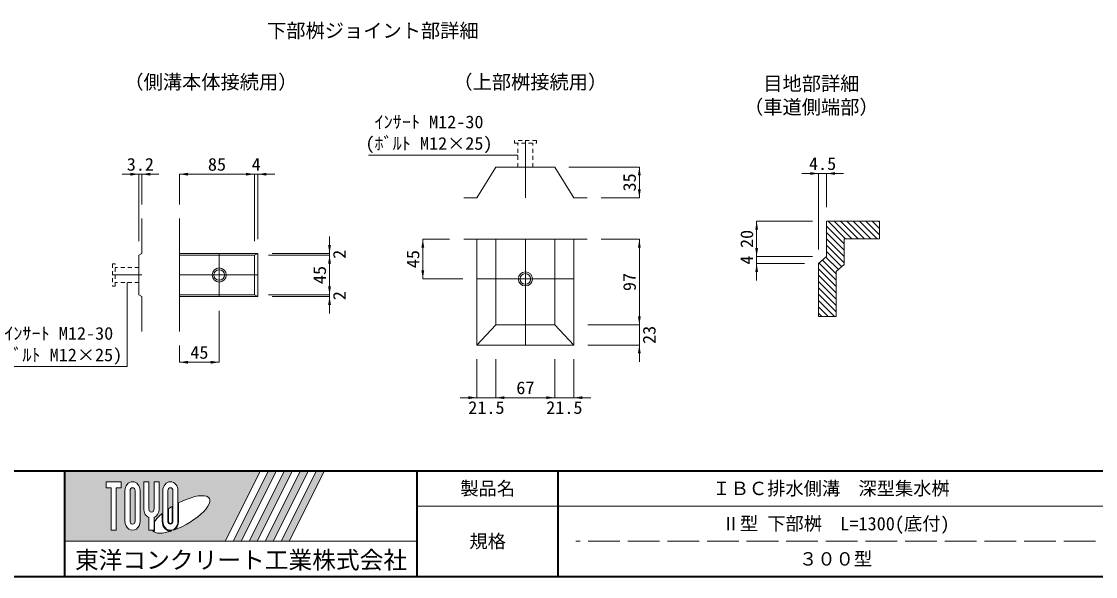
# Model space of a CAD drawing. Units: millimetres, scale not verified, with parts at other scales. Extents: x 64173 to 81200, y -117893 to -111285.
# Drawn here: x 67974 to 71023, y -117693 to -116118 of the extents above; entities that cross this region are included whole.
import ezdxf
from ezdxf.enums import TextEntityAlignment as Align

# ---------------------------------------------------------------- set-up
doc = ezdxf.new("R2010")
doc.units = ezdxf.units.MM
doc.header["$LTSCALE"] = 15
doc.linetypes.add('DASHED', pattern=[7.5, 6, -1.5])
doc.linetypes.add('USER3', pattern=[1.35, 0.75, -0.6])
for name, color, linetype, lineweight in [('インサート', 3, 'USER3', 9), ('作業エリア', 11, 'Continuous', 13), ('図枠', 7, 'Continuous', 5), ('寸法線', 7, 'Continuous', 13), ('引出線', 4, 'Continuous', 13), ('補助線', 8, 'Continuous', 13), ('集水桝', 2, 'Continuous', 13)]:
    doc.layers.add(name, color=color, linetype=linetype, lineweight=lineweight)
doc.layers.add('文字', color=7, linetype='Continuous')
doc.styles.add('ＭＳ ゴシック', font='')
doc.styles.add('ＭＳ 明朝', font='')
doc.styles.get('ＭＳ ゴシック').set_extended_font_data('MS Gothic')
doc.styles.get('ＭＳ 明朝').set_extended_font_data('MS Mincho')

# ---------------------------------------------------------------- blocks, each defined once
blk = doc.blocks.new('filled_arrow')
at = {"color": 0, "linetype": 'Continuous', "lineweight": -2}
blk.add_solid([(7.5, 1.25), (0, 0), (7.5, -1.25)], dxfattribs=at)

msp = doc.modelspace()

# ---------------------------------------------------------------- hatches: boundary and pattern name
at = {"layer": '図枠'}
h = msp.add_hatch(color=256, dxfattribs=at)
h.paths.add_polyline_path([(68097.56, -117392.55), (68097.56, -117592.55), (68552.87, -117592.55), (68652.87, -117392.55)])
edge = h.paths.add_edge_path(flags=16)
edge.add_ellipse((68427.01, -117516.39), major_axis=(80.81, 45.23), ratio=0.3471473, start_angle=-144.31122, end_angle=72.1899, ccw=False)
edge.add_ellipse((68397.08, -117535.92), major_axis=(0, 27.5), ratio=0.8463542, start_angle=-160.70346, end_angle=-90)
edge.add_line((68420.36, -117535.92), (68420.36, -117483.5))
edge = h.paths.add_edge_path(flags=16)
edge.add_ellipse((68397.08, -117449.19), major_axis=(0, 25.38), ratio=0.8463542, start_angle=-90, end_angle=90, ccw=False)
edge.add_line((68418.57, -117449.19), (68418.57, -117535.92))
edge.add_ellipse((68397.08, -117535.92), major_axis=(0, 25.38), ratio=0.8463542, start_angle=90, end_angle=-90, ccw=False)
edge.add_line((68375.6, -117535.92), (68375.6, -117449.19))
edge = h.paths.add_edge_path(flags=16)
edge.add_line((68404.24, -117449.19), (68404.24, -117535.92))
edge.add_ellipse((68397.08, -117535.92), major_axis=(0, 8.46), ratio=0.8463542, start_angle=90, end_angle=-90, ccw=False)
edge.add_line((68389.92, -117535.92), (68389.92, -117449.19))
edge.add_ellipse((68397.08, -117449.19), major_axis=(0, 8.46), ratio=0.8463542, start_angle=-90, end_angle=90, ccw=False)
edge = h.paths.add_edge_path(flags=16)
edge.add_line((68402.45, -117493.52), (68402.45, -117535.92))
edge.add_ellipse((68397.08, -117535.92), major_axis=(0, 6.35), ratio=0.8463542, start_angle=90, end_angle=-90, ccw=False)
edge.add_line((68391.71, -117535.92), (68391.71, -117500.46))
edge.add_ellipse((68427.01, -117516.39), major_axis=(80.81, 45.23), ratio=0.3471473, start_angle=107.79174, end_angle=126.47132, ccw=False)
edge = h.paths.add_edge_path(flags=16)
edge.add_ellipse((68343.37, -117501.54), major_axis=(0, 25.38), ratio=0.8463542, start_angle=-163.34117, end_angle=-90, ccw=False)
edge.add_line((68350.53, -117525.47), (68350.53, -117561.3))
edge.add_line((68350.53, -117561.3), (68336.21, -117561.3))
edge.add_line((68336.21, -117561.3), (68336.21, -117525.47))
edge.add_ellipse((68343.37, -117501.54), major_axis=(0, 25.38), ratio=0.8463542, start_angle=90, end_angle=163.34117, ccw=False)
edge.add_line((68321.89, -117501.54), (68321.89, -117423.8))
edge.add_line((68321.89, -117423.8), (68336.21, -117423.8))
edge.add_line((68336.21, -117423.8), (68336.21, -117501.54))
edge.add_ellipse((68343.37, -117501.54), major_axis=(0, 8.46), ratio=0.8463542, start_angle=90, end_angle=-90)
edge.add_line((68350.53, -117501.54), (68350.53, -117423.8))
edge.add_line((68350.53, -117423.8), (68364.86, -117423.8))
edge.add_line((68364.86, -117423.8), (68364.86, -117501.54))
edge = h.paths.add_edge_path(flags=16)
edge.add_line((68373.81, -117514.03), (68373.81, -117535.92))
edge.add_ellipse((68397.08, -117535.92), major_axis=(0, 27.5), ratio=0.8463542, start_angle=90, end_angle=-171.54427)
edge.add_ellipse((68427.01, -117516.39), major_axis=(80.81, 45.23), ratio=0.3471473, start_angle=-178.64954, end_angle=-148.29244, ccw=False)
edge.add_line((68347.45, -117563.42), (68352.32, -117563.42))
edge.add_line((68352.32, -117563.42), (68352.32, -117536.6))
edge.add_ellipse((68427.01, -117516.39), major_axis=(80.81, 45.23), ratio=0.3471473, start_angle=148.21912, end_angle=165.90812, ccw=False)
edge = h.paths.add_edge_path(flags=16)
edge.add_ellipse((68289.66, -117449.19), major_axis=(0, 25.38), ratio=0.8463542, start_angle=-90, end_angle=90, ccw=False)
edge.add_line((68311.14, -117449.19), (68311.14, -117535.92))
edge.add_ellipse((68289.66, -117535.92), major_axis=(0, 25.38), ratio=0.8463542, start_angle=90, end_angle=-90, ccw=False)
edge.add_line((68268.18, -117535.92), (68268.18, -117449.19))
edge = h.paths.add_edge_path(flags=16)
edge.add_line((68296.82, -117449.19), (68296.82, -117535.92))
edge.add_ellipse((68289.66, -117535.92), major_axis=(0, 8.46), ratio=0.8463542, start_angle=90, end_angle=-90, ccw=False)
edge.add_line((68282.5, -117535.92), (68282.5, -117449.19))
edge.add_ellipse((68289.66, -117449.19), major_axis=(0, 8.46), ratio=0.8463542, start_angle=-90, end_angle=90, ccw=False)
h.paths.add_polyline_path([(68257.43, -117423.8), (68257.43, -117440.72), (68243.11, -117440.72), (68243.11, -117561.3), (68228.79, -117561.3), (68228.79, -117440.72), (68214.46, -117440.72), (68214.46, -117423.8)], flags=16)
for points in [[(68575.56, -117592.55), (68598.25, -117592.55), (68698.25, -117392.55), (68675.56, -117392.55)], [(68743.62, -117392.55), (68720.93, -117392.55), (68620.93, -117592.55), (68643.62, -117592.55)], [(68789, -117392.55), (68766.31, -117392.55), (68666.31, -117592.55), (68689, -117592.55)], [(68834.37, -117392.55), (68811.68, -117392.55), (68711.68, -117592.55), (68734.37, -117592.55)]]:
    msp.add_hatch(color=256, dxfattribs=at).paths.add_polyline_path(points)
at = {"layer": '集水桝', "lineweight": 9}
h = msp.add_hatch(dxfattribs=at)
h.set_pattern_fill('USER', color=256, style=0, pattern_type=2)
h.set_pattern_definition([(135, (22835.62, 3860.3), (-8.98026, -8.98026), [])])
h.paths.add_polyline_path([(70259.36, -116784.79), (70236.86, -116804.79), (70236.86, -116954.79), (70286.86, -116954.79), (70286.86, -116827.25), (70309.36, -116807.25), (70309.36, -116734.79), (70409.36, -116734.79), (70409.36, -116684.79), (70259.36, -116684.79)])

# ---------------------------------------------------------------- linework, layer by layer
at = {"layer": 'インサート'}
for p, q in [((69373.32, -116455.69), (69373.32, -116463.19)), ((69435.82, -116455.69), (69373.32, -116455.69)), ((69373.32, -116463.19), (69435.82, -116463.19)), ((69383.32, -116530.69), (69383.32, -116463.19)), ((69425.82, -116530.69), (69425.82, -116463.19)), ((69435.82, -116463.19), (69435.82, -116455.69)), ((69383.32, -116530.69), (69425.82, -116530.69)), ((68240.32, -116805.83), (68232.82, -116805.83)), ((68232.82, -116805.83), (68232.82, -116868.33)), ((68240.32, -116868.33), (68240.32, -116805.83)), ((68307.82, -116815.83), (68240.32, -116815.83)), ((68307.82, -116858.33), (68307.82, -116815.83)), ((68232.82, -116868.33), (68240.32, -116868.33)), ((68307.82, -116858.33), (68240.32, -116858.33))]:
    msp.add_line(p, q, dxfattribs=at)
at = {"layer": 'インサート', "linetype": 'Continuous'}
for centre in [(68535.53, -116837.08), (69404.57, -116848.29)]:
    msp.add_circle(centre, 20, dxfattribs=at)
at = {"layer": 'インサート', "linetype": 'Continuous', "lineweight": 5}
for centre in [(68535.53, -116837.08), (69404.57, -116848.29)]:
    msp.add_circle(centre, 15, dxfattribs=at)
at = {"layer": '作業エリア'}
for p, q in [((70409.36, -116684.79), (70409.36, -116734.79)), ((70309.36, -116734.79), (70409.36, -116734.79)), ((70309.36, -116807.25), (70309.36, -116734.79)), ((70286.86, -116827.25), (70309.36, -116807.25)), ((70286.86, -116954.79), (70286.86, -116827.25)), ((70236.86, -116954.79), (70286.86, -116954.79))]:
    msp.add_line(p, q, dxfattribs=at)
at = {"layer": '図枠', "lineweight": 40}
for p, q in [((64572.56, -117392.55), (72372.56, -117392.55)), ((68097.56, -117692.55), (68097.56, -117392.55)), ((69097.56, -117692.55), (69097.56, -117392.55)), ((69497.56, -117692.55), (69497.56, -117392.55)), ((64572.56, -117692.55), (72372.56, -117692.55))]:
    msp.add_line(p, q, dxfattribs=at)
at = {"layer": '図枠'}
for p, q in [((68097.56, -117392.55), (68652.87, -117392.55)), ((68652.87, -117392.55), (68552.87, -117592.55)), ((68675.56, -117392.55), (68575.56, -117592.55)), ((68698.25, -117392.55), (68598.25, -117592.55)), ((68720.93, -117392.55), (68620.93, -117592.55)), ((68743.62, -117392.55), (68643.62, -117592.55)), ((68766.31, -117392.55), (68666.31, -117592.55)), ((68675.56, -117392.55), (68698.25, -117392.55)), ((68789, -117392.55), (68689, -117592.55)), ((68811.68, -117392.55), (68711.68, -117592.55)), ((68720.93, -117392.55), (68743.62, -117392.55)), ((68834.37, -117392.55), (68734.37, -117592.55)), ((68766.31, -117392.55), (68789, -117392.55)), ((68811.68, -117392.55), (68834.37, -117392.55)), ((68214.46, -117423.8), (68214.46, -117440.72)), ((68214.46, -117423.8), (68257.43, -117423.8)), ((68228.79, -117440.72), (68214.46, -117440.72)), ((68228.79, -117440.72), (68228.79, -117561.3)), ((68243.11, -117440.72), (68243.11, -117561.3)), ((68257.43, -117440.72), (68243.11, -117440.72)), ((68257.43, -117423.8), (68257.43, -117440.72)), ((68268.18, -117449.19), (68268.18, -117535.92)), ((68282.5, -117535.92), (68282.5, -117449.19)), ((68296.82, -117449.19), (68296.82, -117535.92)), ((68311.14, -117535.92), (68311.14, -117449.19)), ((68321.89, -117423.8), (68336.21, -117423.8)), ((68321.89, -117501.54), (68321.89, -117423.8)), ((68336.21, -117423.8), (68336.21, -117501.54)), ((68350.53, -117423.8), (68364.86, -117423.8)), ((68350.53, -117501.54), (68350.53, -117423.8)), ((68364.86, -117423.8), (68364.86, -117501.54)), ((68375.6, -117449.19), (68375.6, -117535.92)), ((68389.92, -117535.92), (68389.92, -117449.19)), ((68404.24, -117449.19), (68404.24, -117535.92)), ((68418.57, -117535.92), (68418.57, -117449.19)), ((68391.71, -117535.92), (68391.71, -117500.46)), ((68402.45, -117493.52), (68402.45, -117535.92)), ((68420.36, -117535.92), (68420.36, -117483.5)), ((68336.21, -117525.47), (68336.21, -117561.3)), ((68350.53, -117525.47), (68350.53, -117561.3)), ((68352.32, -117536.6), (68352.32, -117563.42)), ((68373.81, -117514.03), (68373.81, -117535.92)), ((68243.11, -117561.3), (68228.79, -117561.3)), ((68350.53, -117561.3), (68336.21, -117561.3)), ((68347.45, -117563.42), (68352.32, -117563.42)), ((68097.56, -117592.55), (68552.87, -117592.55)), ((68575.56, -117592.55), (68598.25, -117592.55)), ((68620.93, -117592.55), (68643.62, -117592.55)), ((68666.31, -117592.55), (68689, -117592.55)), ((68711.68, -117592.55), (68734.37, -117592.55))]:
    msp.add_line(p, q, dxfattribs=at)
at = {"layer": '図枠', "lineweight": 13}
msp.add_line((72372.56, -117492.55), (69097.56, -117492.55), dxfattribs=at)
at = {"layer": '図枠', "linetype": 'DASHED', "lineweight": 9}
msp.add_line((71022.56, -117592.55), (69547.56, -117592.55), dxfattribs=at)
at = {"layer": '図枠'}
for centre, major_axis, ratio, start_param, end_param in [((68289.66, -117449.19), (0, 25.38), 0.846354, 4.712389, 7.8539816), ((68289.66, -117449.19), (0, 8.46), 0.846354, 4.712389, 7.8539816), ((68397.08, -117449.19), (0, 25.38), 0.846354, 4.712389, 7.8539816), ((68397.08, -117449.19), (0, 8.46), 0.846354, 4.712389, 7.8539816), ((68427.01, -117516.39), (80.81, 45.23), 0.347147, 4.2621853, 7.7429163), ((68343.37, -117501.54), (0, 25.38), 0.846354, 1.5707963, 2.8017557), ((68343.37, -117501.54), (0, 8.46), 0.846354, 1.5707963, 4.712389), ((68343.37, -117501.54), (0, 25.38), 0.846354, 3.4814296, 4.712389), ((68427.01, -117516.39), (80.81, 45.23), 0.347147, 1.6817405, 1.8219833), ((68289.66, -117535.92), (0, 25.38), 0.846354, 1.5707963, 4.712389), ((68289.66, -117535.92), (0, 8.46), 0.846354, 1.5707963, 4.712389), ((68427.01, -117516.39), (80.81, 45.23), 0.347147, 2.0815197, 2.5155126), ((68397.08, -117535.92), (0, 27.5), 0.846354, 1.5707963, 3.3154679), ((68397.08, -117535.92), (0, 25.38), 0.846354, 1.5707963, 4.712389), ((68397.08, -117535.92), (0, 8.46), 0.846354, 1.5707963, 4.712389), ((68397.08, -117535.92), (0, 6.35), 0.846354, 1.5707963, 4.712389), ((68397.08, -117535.92), (0, 27.5), 0.846354, 3.5338438, 4.712389), ((68427.01, -117516.39), (80.81, 45.23), 0.347147, 3.2093975, 4.2004451)]:
    msp.add_ellipse(centre, major_axis=major_axis, ratio=ratio, start_param=start_param, end_param=end_param, dxfattribs=at)
at = {"layer": '寸法線'}
for p, q in [((69528.32, -116530.69), (69728.02, -116530.69)), ((69728.02, -116618.19), (69728.02, -116530.69)), ((68363.82, -116551.13), (68259.82, -116551.13)), ((68307.82, -116740.83), (68307.82, -116551.13)), ((68315.82, -116637.08), (68315.82, -116551.13)), ((68423.03, -116551.13), (68635.53, -116551.13)), ((68423.03, -116637.08), (68423.03, -116551.13)), ((68587.53, -116551.13), (68693.53, -116551.13)), ((68635.53, -116740.83), (68635.53, -116551.13)), ((68635.53, -116740.83), (68635.53, -116551.13)), ((68645.53, -116735.83), (68645.53, -116551.13)), ((70188.86, -116549.11), (70307.36, -116549.11)), ((70236.86, -116764.79), (70236.86, -116549.11)), ((70259.36, -116644.79), (70259.36, -116549.11)), ((69619.57, -116618.19), (69728.02, -116618.19)), ((70060.96, -116684.79), (70060.96, -116784.79)), ((70219.36, -116684.79), (70060.96, -116684.79)), ((68848.67, -116727.83), (68848.67, -116828.83)), ((69113.45, -116735.79), (69113.45, -116848.29)), ((69189.57, -116735.79), (69113.45, -116735.79)), ((69619.57, -116735.79), (69728.02, -116735.79)), ((69728.02, -116735.79), (69728.02, -116978.29)), ((70060.96, -116736.79), (70060.96, -116852.79)), ((68685.53, -116775.83), (68848.67, -116775.83)), ((68675.53, -116780.83), (68848.67, -116780.83)), ((68675.53, -116780.83), (68848.67, -116780.83)), ((68848.67, -116780.83), (68848.67, -116893.33)), ((70219.36, -116784.79), (70060.96, -116784.79)), ((70219.36, -116784.79), (70060.96, -116784.79)), ((70196.86, -116804.79), (70060.96, -116804.79)), ((68848.67, -116845.33), (68848.67, -116946.33)), ((69227.07, -116848.29), (69113.45, -116848.29)), ((68675.53, -116893.33), (68848.67, -116893.33)), ((68675.53, -116893.33), (68848.67, -116893.33)), ((68685.53, -116898.33), (68848.67, -116898.33)), ((69728.02, -116930.29), (69728.02, -117083.79)), ((68535.53, -116938.33), (68535.53, -117084.68)), ((69582.07, -116978.29), (69728.02, -116978.29)), ((69582.07, -116978.29), (69728.02, -116978.29)), ((68423.03, -117037.08), (68423.03, -117084.68)), ((69582.07, -117035.79), (69728.02, -117035.79)), ((68423.03, -117084.68), (68535.53, -117084.68)), ((69267.07, -117075.79), (69267.07, -117185.18)), ((69320.82, -117075.79), (69320.82, -117185.18)), ((69320.82, -117075.79), (69320.82, -117185.18)), ((69488.32, -117075.79), (69488.32, -117185.18)), ((69488.32, -117075.79), (69488.32, -117185.18)), ((69542.07, -117075.79), (69542.07, -117185.18)), ((69368.82, -117185.18), (69219.07, -117185.18)), ((69488.32, -117185.18), (69320.82, -117185.18)), ((69590.07, -117185.18), (69440.32, -117185.18))]:
    msp.add_line(p, q, dxfattribs=at)
at = {"layer": '引出線'}
for points in [[(69383.32, -116496.94), (69324.96, -116496.94), (68959.16, -116496.94)], [(68274.07, -116858.33), (68274.07, -117096.91), (67908.27, -117096.91)]]:
    msp.add_lwpolyline(points, dxfattribs=at)
at = {"layer": '補助線'}
for p, q in [((69404.57, -116530.69), (69404.57, -116455.69)), ((69404.57, -116530.69), (69404.57, -116618.19)), ((69404.57, -117035.79), (69404.57, -116735.79)), ((68535.53, -116898.33), (68535.53, -116775.83)), ((68315.82, -116837.08), (68232.82, -116837.08)), ((68307.82, -116837.08), (68232.82, -116837.08)), ((68645.53, -116837.08), (68423.03, -116837.08)), ((69267.07, -116848.29), (69542.07, -116848.29)), ((68097.56, -117592.55), (69097.56, -117592.55))]:
    msp.add_line(p, q, dxfattribs=at)
at = {"layer": '集水桝'}
for p, q in [((69267.07, -116618.19), (69320.82, -116530.69)), ((69320.82, -116530.69), (69488.32, -116530.69)), ((69488.32, -116530.69), (69542.07, -116618.19)), ((69229.57, -116618.19), (69267.07, -116618.19)), ((69542.07, -116618.19), (69579.57, -116618.19)), ((68315.82, -116677.08), (68315.82, -116775.83)), ((68423.03, -116677.08), (68423.03, -116997.08)), ((70259.36, -116684.79), (70409.36, -116684.79)), ((70259.36, -116784.79), (70259.36, -116684.79)), ((69579.57, -116735.79), (69229.57, -116735.79)), ((69267.07, -117035.79), (69267.07, -116735.79)), ((69320.82, -116978.29), (69320.82, -116735.79)), ((69488.32, -116735.79), (69488.32, -116978.29)), ((69542.07, -116735.79), (69542.07, -117035.79)), ((68307.82, -116780.83), (68315.82, -116775.83)), ((68423.03, -116775.83), (68645.53, -116775.83)), ((68635.53, -116780.83), (68645.53, -116775.83)), ((68645.53, -116775.83), (68645.53, -116898.33)), ((68307.82, -116780.83), (68307.82, -116893.33)), ((70236.86, -116804.79), (70259.36, -116784.79)), ((70236.86, -116954.79), (70236.86, -116804.79)), ((68307.82, -116893.33), (68315.82, -116898.33)), ((68315.82, -116898.33), (68315.82, -116997.08)), ((68423.03, -116898.33), (68645.53, -116898.33)), ((68635.53, -116893.33), (68645.53, -116898.33)), ((69267.07, -117035.79), (69320.82, -116978.29)), ((69488.32, -116978.29), (69320.82, -116978.29)), ((69542.07, -117035.79), (69488.32, -116978.29)), ((69542.07, -117035.79), (69267.07, -117035.79))]:
    msp.add_line(p, q, dxfattribs=at)
at = {"layer": '集水桝', "lineweight": 9}
for p, q in [((68423.03, -116780.83), (68635.53, -116780.83)), ((68635.53, -116780.83), (68635.53, -116893.33)), ((68423.03, -116893.33), (68635.53, -116893.33))]:
    msp.add_line(p, q, dxfattribs=at)

# ---------------------------------------------------------------- block references
at = {"layer": '寸法線', "xscale": 3.2, "yscale": 3.2}
for p, rotation in [((69728.02, -116530.69), 270), ((68307.82, -116551.13), 180), ((68635.53, -116551.13), 180), ((68635.53, -116551.13), 180), ((70236.86, -116549.11), 180), ((69728.02, -116618.19), 90), ((70060.96, -116684.79), 270), ((69113.45, -116735.79), 270), ((69728.02, -116735.79), 270), ((68848.67, -116775.83), 90), ((70060.96, -116784.79), 90), ((70060.96, -116784.79), 90), ((68848.67, -116780.83), 270), ((68848.67, -116780.83), 270), ((70060.96, -116804.79), 270), ((69113.45, -116848.29), 90), ((68848.67, -116893.33), 90), ((68848.67, -116893.33), 90), ((68848.67, -116898.33), 270), ((69728.02, -116978.29), 90), ((69728.02, -116978.29), 90), ((69728.02, -117035.79), 270), ((68535.53, -117084.68), 180), ((69267.07, -117185.18), 180), ((69488.32, -117185.18), 180), ((69488.32, -117185.18), 180)]:
    msp.add_blockref('filled_arrow', p, dxfattribs=dict(at, rotation=rotation))
for p in [(68315.82, -116551.13), (68423.03, -116551.13), (68645.53, -116551.13), (70259.36, -116549.11), (68423.03, -117084.68), (69320.82, -117185.18), (69320.82, -117185.18), (69542.07, -117185.18)]:
    msp.add_blockref('filled_arrow', p, dxfattribs=at)
at = {"layer": '引出線', "xscale": 0.133, "yscale": 0.133}
for p, rotation in [((69383.32, -116496.94), 180), ((68274.07, -116858.33), 270)]:
    msp.add_blockref('filled_arrow', p, dxfattribs=dict(at, rotation=rotation))

# ---------------------------------------------------------------- texts
at = {"layer": '図枠', "style": 'ＭＳ ゴシック'}
for s, height, p in [('製品名', 37.98, (69297.56, -117442.55)), ('ＩＢＣ排水側溝\u3000深型集水桝 ', 37.98, (70285.06, -117442.55)), ('Ⅱ型 下部桝\u3000L=1300(底付)', 37.98, (70285.06, -117542.55)), ('規格', 37.98, (69297.56, -117592.55)), ('東洋コンクリート工業株式会社', 49.37, (68597.56, -117645.68)), ('３００型', 37.98, (70285.06, -117642.55))]:
    msp.add_text(s, height=height, dxfattribs=at).set_placement(p, align=Align.MIDDLE_CENTER)
at = {"layer": '寸法線', "style": 'ＭＳ 明朝', "width": 1.05}
for s, p in [('3.2', (68311.82, -116523.13)), ('85', (68529.28, -116523.13)), ('4.5', (70248.11, -116521.11)), ('4', (68640.53, -116523.13)), ('45', (68479.28, -117056.68)), ('67', (69404.57, -117157.18)), ('21.5', (69293.95, -117213.18)), ('21.5', (69515.2, -117213.18))]:
    msp.add_text(s, height=36.03, dxfattribs=at).set_placement(p, align=Align.MIDDLE_CENTER)
for s, p in [('35', (69700.02, -116574.44)), ('20', (70032.96, -116734.79)), ('2', (68876.67, -116778.33)), ('45', (69085.45, -116792.04)), ('4', (70032.96, -116794.79)), ('45', (68820.67, -116837.08)), ('97', (69700.02, -116857.04)), ('2', (68876.67, -116895.83)), ('23', (69756.02, -117007.04))]:
    msp.add_text(s, height=36.03, rotation=90, dxfattribs=at).set_placement(p, align=Align.MIDDLE_CENTER)
at = {"layer": '引出線', "style": 'ＭＳ 明朝', "width": 1.05}
for s, p in [('ｲﾝｻｰﾄ M12-30', (68976.54, -116431.57)), ('(ﾎﾞﾙﾄ M12×25)', (68950.62, -116492.59)), ('ｲﾝｻｰﾄ M12-30', (67925.65, -117031.53)), ('(ﾎﾞﾙﾄ M12×25)', (67899.73, -117092.55))]:
    msp.add_text(s, height=36.03, dxfattribs=at).set_placement(p, align=Align.BOTTOM_LEFT)
at = {"layer": '文字', "style": 'ＭＳ 明朝'}
for s, p in [('下部桝ジョイント部詳細', (68971.69, -116143.8)), ('（側溝本体接続用）', (68512.05, -116289.4)), ('（上部桝接続用）', (69418.48, -116289.4))]:
    msp.add_text(s, height=40.03, dxfattribs=at).set_placement(p, align=Align.MIDDLE_CENTER)
for s, p in [('目地部詳細', (70079.72, -116273.94)), ('（車道側端部）', (70025.12, -116340.61))]:
    msp.add_text(s, height=40.03, dxfattribs=at).set_placement(p, align=Align.TOP_LEFT)

doc.saveas('drawing.dxf')
